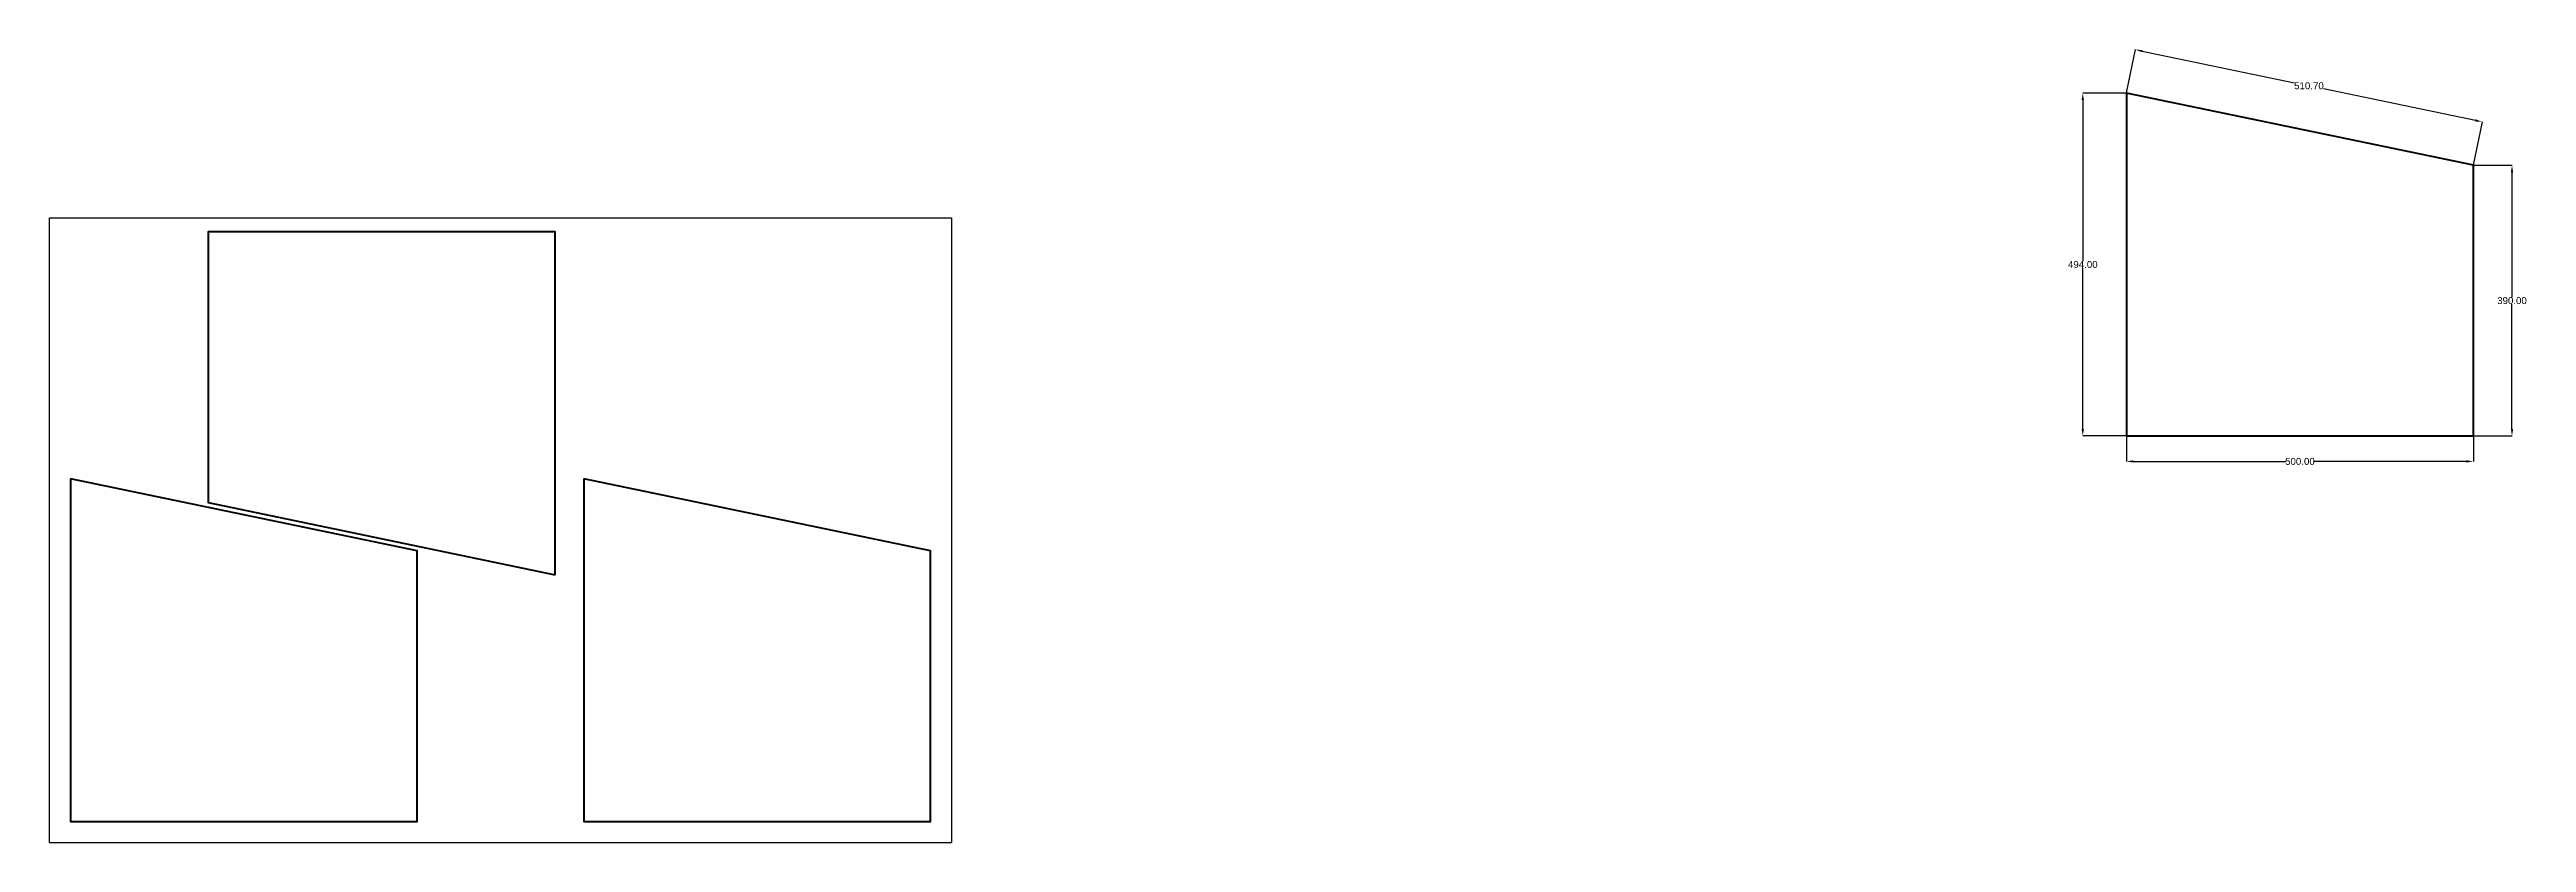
# Model space of a CAD drawing. Header units: millimetres. Extents: x 0 to 3571, y 0 to 1142.
import ezdxf

# ---------------------------------------------------------------- set-up
doc = ezdxf.new("R2010")
doc.units = ezdxf.units.MM
doc.header["$MEASUREMENT"] = 0
doc.styles.get("Standard").update_dxf_attribs({"font": 'arial.ttf'})
doc.dimstyles.get("Standard").update_dxf_attribs({"dimtxt": 10, "dimasz": 10, "dimexe": 0.18, "dimexo": 0.0625, "dimgap": 0.09, "dimtad": 0, "dimtih": 1, "dimtoh": 1, "dimzin": 0, "dimdsep": 46, "dimtxsty": 'Standard', "dimcen": 5, "dimadec": 0, "dimazin": 0, "dimtfac": 1, "dimtofl": 0, "dimtmove": 0, "dimatfit": 3, "dimfxl": 1, "dimtolj": 1, "dimtzin": 0, "dimarcsym": 0})

# ---------------------------------------------------------------- blocks, each defined once
blk = doc.blocks.new('*D11')
at = {"color": 0, "lineweight": -2, "transparency": 16777216}
for p, q in [((2994.1, 585.4), (2994.1, 548.7)), ((3494.1, 585.4), (3494.1, 548.7)), ((3004.1, 548.9), (3223.3, 548.9)), ((3484.1, 548.9), (3264.9, 548.9))]:
    blk.add_line(p, q, dxfattribs=at)
at = {"color": 0, "transparency": 16777216}
for points in [[(3004.1, 550.5), (3004.1, 547.2), (2994.1, 548.9)], [(3484.1, 550.5), (3484.1, 547.2), (3494.1, 548.9)]]:
    blk.add_solid(points, dxfattribs=at)
at = {"layer": 'Defpoints', "color": 0, "transparency": 16777216}
for p in [(2994.1, 585.5), (3494.1, 585.5), (2994.1, 548.9)]:
    blk.add_point(p, dxfattribs=at)
at = {"color": 0, "transparency": 16777216, "insert": (3244.1, 548.9), "char_height": 10, "attachment_point": 5}
blk.add_mtext('\\A1;500.00', dxfattribs=at)
blk = doc.blocks.new('*D27')
at = {"color": 0, "lineweight": -2, "transparency": 16777216}
for p, q in [((2994.1, 1079.5), (2930.9, 1079.5)), ((2931.1, 1069.5), (2931.1, 837.7)), ((2931.1, 595.5), (2931.1, 827.3)), ((2994.1, 585.5), (2930.9, 585.5))]:
    blk.add_line(p, q, dxfattribs=at)
at = {"color": 0, "transparency": 16777216}
for points in [[(2929.4, 1069.5), (2932.7, 1069.5), (2931.1, 1079.5)], [(2929.4, 595.5), (2932.7, 595.5), (2931.1, 585.5)]]:
    blk.add_solid(points, dxfattribs=at)
at = {"layer": 'Defpoints', "color": 0, "transparency": 16777216}
for p in [(2994.1, 1079.5), (2931.1, 585.5), (2994.1, 585.5)]:
    blk.add_point(p, dxfattribs=at)
at = {"color": 0, "transparency": 16777216, "insert": (2931.1, 832.5), "char_height": 10, "attachment_point": 5}
blk.add_mtext('\\A1;494.00', dxfattribs=at)
blk = doc.blocks.new('*D28')
at = {"color": 0, "lineweight": -2, "transparency": 16777216}
for p, q in [((3494.2, 975.5), (3550, 975.5)), ((3549.8, 965.5), (3549.8, 785.7)), ((3549.8, 595.5), (3549.8, 775.3)), ((3494.2, 585.5), (3550, 585.5))]:
    blk.add_line(p, q, dxfattribs=at)
at = {"color": 0, "transparency": 16777216}
for points in [[(3548.2, 965.5), (3551.5, 965.5), (3549.8, 975.5)], [(3548.2, 595.5), (3551.5, 595.5), (3549.8, 585.5)]]:
    blk.add_solid(points, dxfattribs=at)
at = {"layer": 'Defpoints', "color": 0, "transparency": 16777216}
for p in [(3494.1, 975.5), (3549.8, 975.5), (3494.1, 585.5)]:
    blk.add_point(p, dxfattribs=at)
at = {"color": 0, "transparency": 16777216, "insert": (3549.8, 780.5), "char_height": 10, "attachment_point": 5}
blk.add_mtext('\\A1;390.00', dxfattribs=at)
blk = doc.blocks.new('*D29')
at = {"color": 0, "lineweight": -2, "transparency": 16777216}
for p, q in [((2994.1, 1079.6), (3007.1, 1142.2)), ((3016.9, 1139.9), (3236.3, 1094.3)), ((3497.3, 1040), (3277.9, 1085.6)), ((3494.1, 975.6), (3507.1, 1038.2))]:
    blk.add_line(p, q, dxfattribs=at)
at = {"color": 0, "transparency": 16777216}
for points in [[(3017.2, 1141.6), (3016.6, 1138.3), (3007.1, 1142)], [(3497.7, 1041.6), (3497, 1038.4), (3507.1, 1038)]]:
    blk.add_solid(points, dxfattribs=at)
at = {"layer": 'Defpoints', "color": 0, "transparency": 16777216}
for p in [(3007.1, 1142), (2994.1, 1079.5), (3494.1, 975.5)]:
    blk.add_point(p, dxfattribs=at)
at = {"color": 0, "transparency": 16777216, "insert": (3257.1, 1090), "char_height": 10, "attachment_point": 5}
blk.add_mtext('\\A1;510.70', dxfattribs=at)

msp = doc.modelspace()

# ---------------------------------------------------------------- linework, layer by layer
for p, q in [((0, 0), (0, 900)), ((0, 900), (1300, 900)), ((1300, 900), (1300, 0)), ((0, 0), (1300, 0))]:
    msp.add_line(p, q)
at = {"color": 7, "linetype": 'Continuous', "lineweight": 50}
for points in [[(2994.117, 1079.506), (2994.117, 585.506), (3494.117, 585.506), (3494.117, 975.506)], [(728.88, 385.477), (728.88, 879.477), (228.88, 879.477), (228.88, 489.477)], [(30, 524), (30, 30), (530, 30), (530, 420)], [(770, 524), (770, 30), (1270, 30), (1270, 420)]]:
    msp.add_lwpolyline(points, close=True, dxfattribs=at)

# ---------------------------------------------------------------- dimensions: what is measured, and where the dimension line sits
for p1, p2, distance, picture, middle in [((3494.117, 975.506), (2994.117, 1079.506), -63.809, '*D29', (3257.111, 1089.978)), ((2994.117, 1079.506), (2994.117, 585.506), -63.039, '*D27', (2931.078, 832.506)), ((3494.117, 585.506), (3494.117, 975.506), -55.714, '*D28', (3549.831, 780.506)), ((3494.117, 585.506), (2994.117, 585.506), 36.652, '*D11', (3244.117, 548.853))]:
    dim = msp.add_aligned_dim(p1=p1, p2=p2, distance=distance, dimstyle='Standard')
    dim.commit()
    dim.dimension.update_dxf_attribs({"geometry": picture, "text_midpoint": middle})

doc.saveas('drawing.dxf')
